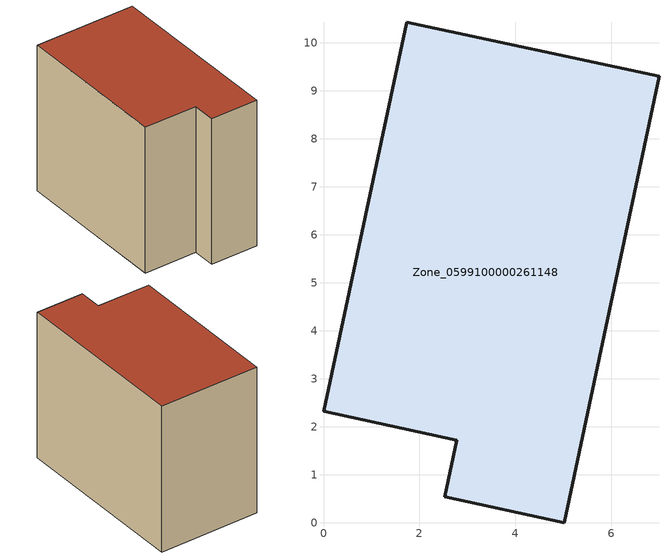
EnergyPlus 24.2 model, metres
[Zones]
Zone_0599100000261148
 floor ground (C_G): 1.73,10.43 6.99,9.3 5.02,0 2.53,0.54 2.78,1.72 0,2.32 z0
 wall outside (C_F): 6.99,9.3 1.73,10.43 0,2.32 2.78,1.72 2.53,0.54 5.02,0 6.99,9.3 z0:7.98
 roof outside (C_R): 5.02,0 6.99,9.3 1.73,10.43 0,2.32 2.78,1.72 2.53,0.54 z7.98
[BUILDING]
Pand.0599100000261148: North Axis=0; Terrain=City; Loads Convergence Tolerance Value=0.04; Temperature Convergence Tolerance Value=0.4; Solar Distribution=FullExterior; Maximum Number of Warmup Days=25; Minimum Number of Warmup Days=1
[Site:Location]
Rotterdam.The.Hague.AP_ZH_NLD Design_Conditions: Latitude=51.96; Longitude=4.45; Time Zone=1; Elevation=-4.5
[SITE:GROUNDTEMPERATURE:BUILDINGSURFACE]
18, 18, 18, 18, 18, 18, 18, 18, 18, 18, 18, 18
[MATERIAL] Thermal Absorptance=0.9; Solar Absorptance=0.7; Visible Absorptance=0.7
Name | Roughness | Thickness | Conductivity | Density | Specific Heat
G.TI.1975-1991 | MediumSmooth | 0.15 | 0.288461 | 540 | 1210
F.TI.1975-1991 | Rough | 0.3 | 0.230769 | 1920 | 840
R.TI.1975-1991 | MediumRough | 0.2 | 0.153846 | 1500 | 1000
[CONSTRUCTION]
C_G: G.TI.1975-1991
C_F: F.TI.1975-1991
C_R: R.TI.1975-1991
[ZONE]
Zone_0599100000261148: Type=1; Multiplier=1; Ceiling Height=Autocalculate; Volume=Autocalculate; Floor Area=autocalculate; Part of Total Floor Area=Yes
[ZONEINFILTRATION:DESIGNFLOWRATE]
Infil_Zone_0599100000261148: Zone or ZoneList or Space or SpaceList=Zone_0599100000261148; Schedule=AlwaysOn; Design Flow Rate Calculation Method=Flow/Area; Flow Rate per Floor Area=0.003; Constant Term Coefficient=1; Temperature Term Coefficient=0; Velocity Term Coefficient=0; Velocity Squared Term Coefficient=0
[HVACTEMPLATE:ZONE:IDEALLOADSAIRSYSTEM]
Zone_0599100000261148: Maximum Heating Supply Air Temperature=50; Minimum Cooling Supply Air Temperature=13; Maximum Heating Supply Air Humidity Ratio=0.0156; Minimum Cooling Supply Air Humidity Ratio=0.0077; Heating Limit=NoLimit; Cooling Limit=NoLimit; Dehumidification Control Type=ConstantSensibleHeatRatio; Cooling Sensible Heat Ratio=0.7; Dehumidification Setpoint=60; Humidification Control Type=None; Humidification Setpoint=30; Outdoor Air Method=None; Outdoor Air Flow Rate per Person=0.00944; Outdoor Air Flow Rate per Zone Floor Area=0; Outdoor Air Flow Rate per Zone=0; Demand Controlled Ventilation Type=None; Outdoor Air Economizer Type=NoEconomizer; Heat Recovery Type=None; Sensible Heat Recovery Effectiveness=0.7; Latent Heat Recovery Effectiveness=0.65
[ZONECONTROL:THERMOSTAT]
ThermostatControl_Zone_0599100000261148: Zone or ZoneList=Zone_0599100000261148; Control Type Schedule=DualSetpointControlType; Control 1=Thermostat_Zone_0599100000261148; Temperature Difference Between Cutout And Setpoint=0
[THERMOSTATSETPOINT:DUALSETPOINT]
Thermostat_Zone_0599100000261148: Heating Setpoint Temperature Schedule=HeatingSetpoint_Zone_0599100000261148; Cooling Setpoint Temperature Schedule=CoolingSetpoint_Zone_0599100000261148
[SCHEDULE:COMPACT]
HeatingSetpoint_Zone_0599100000261148: Through: 12/31, For: AllDays, Until: 24:00, 21
CoolingSetpoint_Zone_0599100000261148: Through: 12/31, For: AllDays, Until: 24:00, 24
DualSetpointControlType: Through: 12/31, For: AllDays, Until: 24:00, 4
AlwaysOn: Through: 12/31, For: AllDays, Until: 24:00, 1
